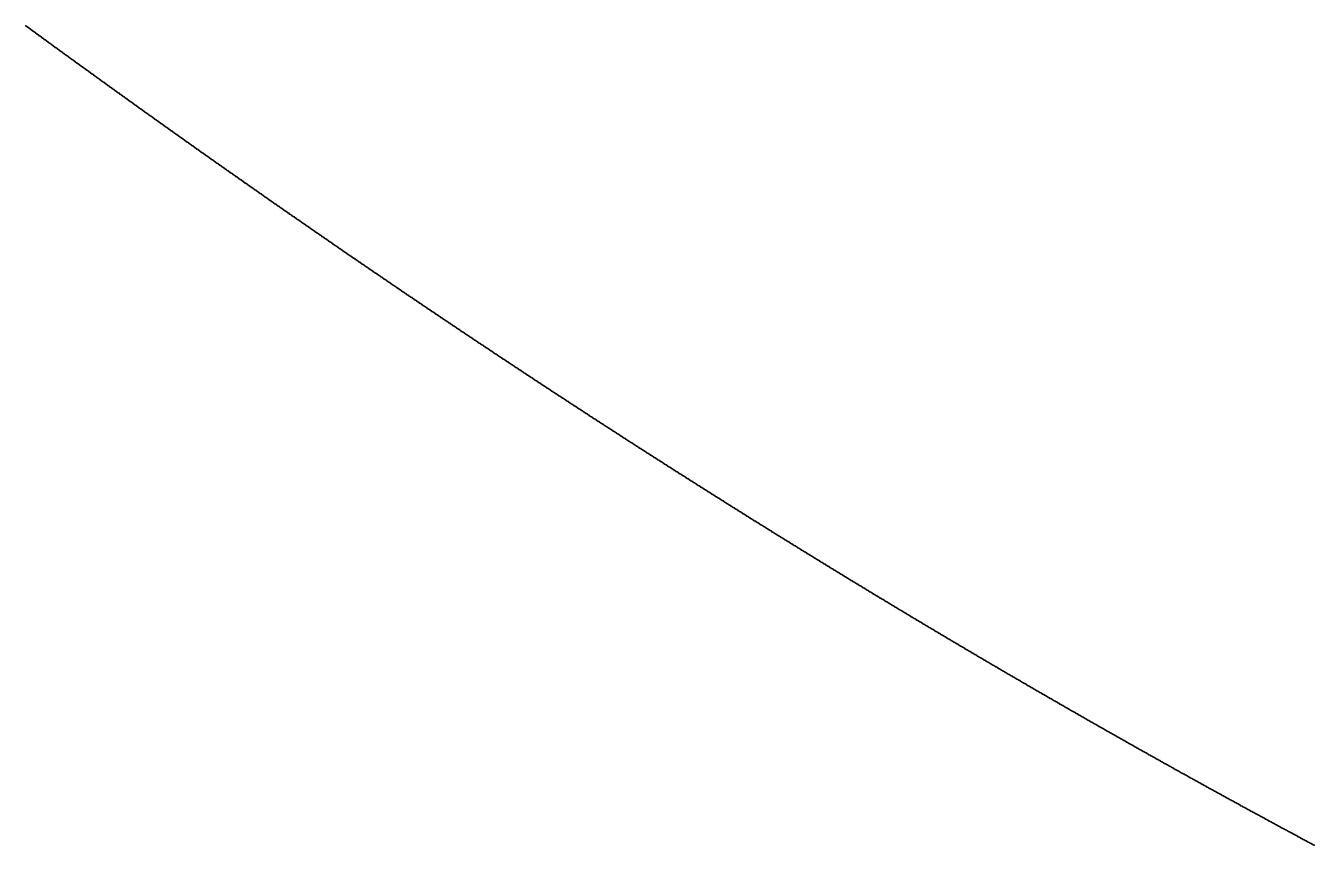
# Model space of a CAD drawing. Header units: metres. Extents: x 0 to 360, y 0 to 49.
# Drawn here: x 303.75 to 315, y 9.43 to 16.58 of the extents above; entities that cross this region are included whole.
import ezdxf

# ---------------------------------------------------------------- set-up
doc = ezdxf.new("R2010")
doc.units = ezdxf.units.M

msp = doc.modelspace()

# ---------------------------------------------------------------- linework, layer by layer
for p in [(303.752, 16.584), (303.759, 16.578), (303.767, 16.573), (303.774, 16.567), (303.781, 16.562), (303.789, 16.557), (303.796, 16.551), (303.804, 16.546), (303.811, 16.54), (303.818, 16.535), (303.826, 16.53), (303.833, 16.524), (303.84, 16.519), (303.848, 16.514), (303.855, 16.508), (303.862, 16.503), (303.87, 16.497), (303.877, 16.492), (303.885, 16.487), (303.892, 16.481), (303.899, 16.476), (303.907, 16.471), (303.914, 16.465), (303.921, 16.46), (303.929, 16.455), (303.936, 16.449), (303.944, 16.444), (303.951, 16.438), (303.958, 16.433), (303.966, 16.428), (303.973, 16.422), (303.98, 16.417), (303.988, 16.412), (303.995, 16.406), (304.003, 16.401), (304.01, 16.395), (304.017, 16.39), (304.025, 16.385), (304.032, 16.379), (304.04, 16.374), (304.047, 16.369), (304.054, 16.363), (304.062, 16.358), (304.069, 16.353), (304.076, 16.347), (304.084, 16.342), (304.091, 16.336), (304.099, 16.331), (304.106, 16.326), (304.113, 16.32), (304.121, 16.315), (304.128, 16.31), (304.136, 16.304), (304.143, 16.299), (304.15, 16.293), (304.158, 16.288), (304.165, 16.283), (304.173, 16.277), (304.18, 16.272), (304.187, 16.267), (304.195, 16.261), (304.202, 16.256), (304.21, 16.251), (304.217, 16.245), (304.224, 16.24), (304.232, 16.235), (304.239, 16.229), (304.247, 16.224), (304.254, 16.218), (304.261, 16.213), (304.269, 16.208), (304.276, 16.202), (304.284, 16.197), (304.291, 16.192), (304.299, 16.186), (304.306, 16.181), (304.313, 16.176), (304.321, 16.17), (304.328, 16.165), (304.336, 16.16), (304.343, 16.154), (304.35, 16.149), (304.358, 16.143), (304.365, 16.138), (304.373, 16.133), (304.38, 16.127), (304.388, 16.122), (304.395, 16.117), (304.402, 16.111), (304.41, 16.106), (304.417, 16.101), (304.425, 16.095), (304.432, 16.09), (304.44, 16.085), (304.447, 16.079), (304.454, 16.074), (304.462, 16.068), (304.469, 16.063), (304.477, 16.058), (304.484, 16.052), (304.492, 16.047), (304.499, 16.042), (304.506, 16.036), (304.514, 16.031), (304.521, 16.026), (304.529, 16.02), (304.536, 16.015), (304.544, 16.01), (304.551, 16.004), (304.558, 15.999), (304.566, 15.994), (304.573, 15.988), (304.581, 15.983), (304.588, 15.978), (304.596, 15.972), (304.603, 15.967), (304.611, 15.962), (304.618, 15.956), (304.625, 15.951), (304.633, 15.946), (304.64, 15.94), (304.648, 15.935), (304.655, 15.929), (304.663, 15.924), (304.67, 15.919), (304.678, 15.913), (304.685, 15.908), (304.693, 15.903), (304.7, 15.897), (304.707, 15.892), (304.715, 15.887), (304.722, 15.881), (304.73, 15.876), (304.737, 15.871), (304.745, 15.865), (304.752, 15.86), (304.76, 15.855), (304.767, 15.849), (304.775, 15.844), (304.782, 15.839), (304.789, 15.833), (304.797, 15.828), (304.804, 15.823), (304.812, 15.817), (304.819, 15.812), (304.827, 15.807), (304.834, 15.801), (304.842, 15.796), (304.849, 15.791), (304.857, 15.785), (304.864, 15.78), (304.872, 15.775), (304.879, 15.769), (304.887, 15.764), (304.894, 15.759), (304.902, 15.753), (304.909, 15.748), (304.916, 15.743), (304.924, 15.737), (304.931, 15.732), (304.939, 15.727), (304.946, 15.721), (304.954, 15.716), (304.961, 15.711), (304.969, 15.705), (304.976, 15.7), (304.984, 15.695), (304.991, 15.689), (304.999, 15.684), (305.006, 15.679), (305.014, 15.673), (305.021, 15.668), (305.029, 15.663), (305.036, 15.657), (305.044, 15.652), (305.051, 15.647), (305.059, 15.641), (305.066, 15.636), (305.074, 15.631), (305.081, 15.625), (305.089, 15.62), (305.096, 15.615), (305.104, 15.609), (305.111, 15.604), (305.119, 15.599), (305.126, 15.593), (305.134, 15.588), (305.141, 15.583), (305.149, 15.578), (305.156, 15.572), (305.164, 15.567), (305.171, 15.562), (305.179, 15.556), (305.186, 15.551), (305.194, 15.546), (305.201, 15.54), (305.209, 15.535), (305.216, 15.53), (305.224, 15.524), (305.231, 15.519), (305.239, 15.514), (305.246, 15.508), (305.254, 15.503), (305.261, 15.498), (305.269, 15.492), (305.276, 15.487), (305.284, 15.482), (305.291, 15.476), (305.299, 15.471), (305.306, 15.466), (305.314, 15.461), (305.321, 15.455), (305.329, 15.45), (305.337, 15.445), (305.344, 15.439), (305.352, 15.434), (305.359, 15.429), (305.367, 15.423), (305.374, 15.418), (305.382, 15.413), (305.389, 15.407), (305.397, 15.402), (305.404, 15.397), (305.412, 15.391), (305.419, 15.386), (305.427, 15.381), (305.434, 15.376), (305.442, 15.37), (305.449, 15.365), (305.457, 15.36), (305.465, 15.354), (305.472, 15.349), (305.48, 15.344), (305.487, 15.338), (305.495, 15.333), (305.502, 15.328), (305.51, 15.322), (305.517, 15.317), (305.525, 15.312), (305.532, 15.307), (305.54, 15.301), (305.547, 15.296), (305.555, 15.291), (305.563, 15.285), (305.57, 15.28), (305.578, 15.275), (305.585, 15.269), (305.593, 15.264), (305.6, 15.259), (305.608, 15.253), (305.615, 15.248), (305.623, 15.243), (305.631, 15.238), (305.638, 15.232), (305.646, 15.227), (305.653, 15.222), (305.661, 15.216), (305.668, 15.211), (305.676, 15.206), (305.683, 15.2), (305.691, 15.195), (305.699, 15.19), (305.706, 15.185), (305.714, 15.179), (305.721, 15.174), (305.729, 15.169), (305.736, 15.163), (305.744, 15.158), (305.752, 15.153), (305.759, 15.148), (305.767, 15.142), (305.774, 15.137), (305.782, 15.132), (305.789, 15.126), (305.797, 15.121), (305.805, 15.116), (305.812, 15.11), (305.82, 15.105), (305.827, 15.1), (305.835, 15.095), (305.842, 15.089), (305.85, 15.084), (305.858, 15.079), (305.865, 15.073), (305.873, 15.068), (305.88, 15.063), (305.888, 15.058), (305.895, 15.052), (305.903, 15.047), (305.911, 15.042), (305.918, 15.036), (305.926, 15.031), (305.933, 15.026), (305.941, 15.021), (305.949, 15.015), (305.956, 15.01), (305.964, 15.005), (305.971, 14.999), (305.979, 14.994), (305.987, 14.989), (305.994, 14.984), (306.002, 14.978), (306.009, 14.973), (306.017, 14.968), (306.024, 14.962), (306.032, 14.957), (306.04, 14.952), (306.047, 14.947), (306.055, 14.941), (306.062, 14.936), (306.07, 14.931), (306.078, 14.926), (306.085, 14.92), (306.093, 14.915), (306.101, 14.91), (306.108, 14.904), (306.116, 14.899), (306.123, 14.894), (306.131, 14.889), (306.139, 14.883), (306.146, 14.878), (306.154, 14.873), (306.161, 14.867), (306.169, 14.862), (306.177, 14.857), (306.184, 14.852), (306.192, 14.846), (306.199, 14.841), (306.207, 14.836), (306.215, 14.831), (306.222, 14.825), (306.23, 14.82), (306.238, 14.815), (306.245, 14.809), (306.253, 14.804), (306.26, 14.799), (306.268, 14.794), (306.276, 14.788), (306.283, 14.783), (306.291, 14.778), (306.299, 14.773), (306.306, 14.767), (306.314, 14.762), (306.321, 14.757), (306.329, 14.752), (306.337, 14.746), (306.344, 14.741), (306.352, 14.736), (306.36, 14.73), (306.367, 14.725), (306.375, 14.72), (306.383, 14.715), (306.39, 14.709), (306.398, 14.704), (306.405, 14.699), (306.413, 14.694), (306.421, 14.688), (306.428, 14.683), (306.436, 14.678), (306.444, 14.673), (306.451, 14.667), (306.459, 14.662), (306.467, 14.657), (306.474, 14.652), (306.482, 14.646), (306.49, 14.641), (306.497, 14.636), (306.505, 14.631), (306.512, 14.625), (306.52, 14.62), (306.528, 14.615), (306.535, 14.609), (306.543, 14.604), (306.551, 14.599), (306.558, 14.594), (306.566, 14.588), (306.574, 14.583), (306.581, 14.578), (306.589, 14.573), (306.597, 14.567), (306.604, 14.562), (306.612, 14.557), (306.62, 14.552), (306.627, 14.546), (306.635, 14.541), (306.643, 14.536), (306.65, 14.531), (306.658, 14.525), (306.666, 14.52), (306.673, 14.515), (306.681, 14.51), (306.689, 14.504), (306.696, 14.499), (306.704, 14.494), (306.712, 14.489), (306.719, 14.483), (306.727, 14.478), (306.735, 14.473), (306.742, 14.468), (306.75, 14.462), (306.758, 14.457), (306.765, 14.452), (306.773, 14.447), (306.781, 14.442), (306.788, 14.436), (306.796, 14.431), (306.804, 14.426), (306.812, 14.421), (306.819, 14.415), (306.827, 14.41), (306.835, 14.405), (306.842, 14.4), (306.85, 14.394), (306.858, 14.389), (306.865, 14.384), (306.873, 14.379), (306.881, 14.373), (306.888, 14.368), (306.896, 14.363), (306.904, 14.358), (306.912, 14.352), (306.919, 14.347), (306.927, 14.342), (306.935, 14.337), (306.942, 14.332), (306.95, 14.326), (306.958, 14.321), (306.965, 14.316), (306.973, 14.311), (306.981, 14.305), (306.989, 14.3), (306.996, 14.295), (307.004, 14.29), (307.012, 14.284), (307.019, 14.279), (307.027, 14.274), (307.035, 14.269), (307.042, 14.263), (307.05, 14.258), (307.058, 14.253), (307.066, 14.248), (307.073, 14.243), (307.081, 14.237), (307.089, 14.232), (307.096, 14.227), (307.104, 14.222), (307.112, 14.216), (307.12, 14.211), (307.127, 14.206), (307.135, 14.201), (307.143, 14.196), (307.151, 14.19), (307.158, 14.185), (307.166, 14.18), (307.174, 14.175), (307.181, 14.169), (307.189, 14.164), (307.197, 14.159), (307.205, 14.154), (307.212, 14.149), (307.22, 14.143), (307.228, 14.138), (307.236, 14.133), (307.243, 14.128), (307.251, 14.122), (307.259, 14.117), (307.266, 14.112), (307.274, 14.107), (307.282, 14.102), (307.29, 14.096), (307.297, 14.091), (307.305, 14.086), (307.313, 14.081), (307.321, 14.076), (307.328, 14.07), (307.336, 14.065), (307.344, 14.06), (307.352, 14.055), (307.359, 14.049), (307.367, 14.044), (307.375, 14.039), (307.383, 14.034), (307.39, 14.029), (307.398, 14.023), (307.406, 14.018), (307.414, 14.013), (307.421, 14.008), (307.429, 14.003), (307.437, 13.997), (307.445, 13.992), (307.452, 13.987), (307.46, 13.982), (307.468, 13.977), (307.476, 13.971), (307.483, 13.966), (307.491, 13.961), (307.499, 13.956), (307.507, 13.951), (307.514, 13.945), (307.522, 13.94), (307.53, 13.935), (307.538, 13.93), (307.546, 13.925), (307.553, 13.919), (307.561, 13.914), (307.569, 13.909), (307.577, 13.904), (307.584, 13.899), (307.592, 13.893), (307.6, 13.888), (307.608, 13.883), (307.615, 13.878), (307.623, 13.873), (307.631, 13.867), (307.639, 13.862), (307.647, 13.857), (307.654, 13.852), (307.662, 13.847), (307.67, 13.841), (307.678, 13.836), (307.686, 13.831), (307.693, 13.826), (307.701, 13.821), (307.709, 13.815), (307.717, 13.81), (307.724, 13.805), (307.732, 13.8), (307.74, 13.795), (307.748, 13.789), (307.756, 13.784), (307.763, 13.779), (307.771, 13.774), (307.779, 13.769), (307.787, 13.764), (307.795, 13.758), (307.802, 13.753), (307.81, 13.748), (307.818, 13.743), (307.826, 13.738), (307.834, 13.732), (307.841, 13.727), (307.849, 13.722), (307.857, 13.717), (307.865, 13.712), (307.873, 13.707), (307.88, 13.701), (307.888, 13.696), (307.896, 13.691), (307.904, 13.686), (307.912, 13.681), (307.919, 13.675), (307.927, 13.67), (307.935, 13.665), (307.943, 13.66), (307.951, 13.655), (307.959, 13.65), (307.966, 13.644), (307.974, 13.639), (307.982, 13.634), (307.99, 13.629), (307.998, 13.624), (308.005, 13.619), (308.013, 13.613), (308.021, 13.608), (308.029, 13.603), (308.037, 13.598), (308.045, 13.593), (308.052, 13.587), (308.06, 13.582), (308.068, 13.577), (308.076, 13.572), (308.084, 13.567), (308.092, 13.562), (308.099, 13.556), (308.107, 13.551), (308.115, 13.546), (308.123, 13.541), (308.131, 13.536), (308.139, 13.531), (308.146, 13.525), (308.154, 13.52), (308.162, 13.515), (308.17, 13.51), (308.178, 13.505), (308.186, 13.5), (308.193, 13.494), (308.201, 13.489), (308.209, 13.484), (308.217, 13.479), (308.225, 13.474), (308.233, 13.469), (308.24, 13.464), (308.248, 13.458), (308.256, 13.453), (308.264, 13.448), (308.272, 13.443), (308.28, 13.438), (308.288, 13.433), (308.295, 13.427), (308.303, 13.422), (308.311, 13.417), (308.319, 13.412), (308.327, 13.407), (308.335, 13.402), (308.343, 13.396), (308.35, 13.391), (308.358, 13.386), (308.366, 13.381), (308.374, 13.376), (308.382, 13.371), (308.39, 13.366), (308.398, 13.36), (308.405, 13.355), (308.413, 13.35), (308.421, 13.345), (308.429, 13.34), (308.437, 13.335), (308.445, 13.33), (308.453, 13.324), (308.461, 13.319), (308.468, 13.314), (308.476, 13.309), (308.484, 13.304), (308.492, 13.299), (308.5, 13.294), (308.508, 13.288), (308.516, 13.283), (308.524, 13.278), (308.531, 13.273), (308.539, 13.268), (308.547, 13.263), (308.555, 13.258), (308.563, 13.252), (308.571, 13.247), (308.579, 13.242), (308.587, 13.237), (308.595, 13.232), (308.602, 13.227), (308.61, 13.222), (308.618, 13.216), (308.626, 13.211), (308.634, 13.206), (308.642, 13.201), (308.65, 13.196), (308.658, 13.191), (308.666, 13.186), (308.673, 13.18), (308.681, 13.175), (308.689, 13.17), (308.697, 13.165), (308.705, 13.16), (308.713, 13.155), (308.721, 13.15), (308.729, 13.145), (308.737, 13.139), (308.745, 13.134), (308.753, 13.129), (308.76, 13.124), (308.768, 13.119), (308.776, 13.114), (308.784, 13.109), (308.792, 13.104), (308.8, 13.098), (308.808, 13.093), (308.816, 13.088), (308.824, 13.083), (308.832, 13.078), (308.84, 13.073), (308.847, 13.068), (308.855, 13.063), (308.863, 13.057), (308.871, 13.052), (308.879, 13.047), (308.887, 13.042), (308.895, 13.037), (308.903, 13.032), (308.911, 13.027), (308.919, 13.022), (308.927, 13.017), (308.935, 13.011), (308.943, 13.006), (308.951, 13.001), (308.958, 12.996), (308.966, 12.991), (308.974, 12.986), (308.982, 12.981), (308.99, 12.976), (308.998, 12.97), (309.006, 12.965), (309.014, 12.96), (309.022, 12.955), (309.03, 12.95), (309.038, 12.945), (309.046, 12.94), (309.054, 12.935), (309.062, 12.93), (309.07, 12.924), (309.078, 12.919), (309.085, 12.914), (309.093, 12.909), (309.101, 12.904), (309.109, 12.899), (309.117, 12.894), (309.125, 12.889), (309.133, 12.884), (309.141, 12.879), (309.149, 12.873), (309.157, 12.868), (309.165, 12.863), (309.173, 12.858), (309.181, 12.853), (309.189, 12.848), (309.197, 12.843), (309.205, 12.838), (309.213, 12.833), (309.221, 12.828), (309.229, 12.822), (309.237, 12.817), (309.245, 12.812), (309.253, 12.807), (309.261, 12.802), (309.269, 12.797), (309.276, 12.792), (309.284, 12.787), (309.292, 12.782), (309.3, 12.777), (309.308, 12.772), (309.316, 12.766), (309.324, 12.761), (309.332, 12.756), (309.34, 12.751), (309.348, 12.746), (309.356, 12.741), (309.364, 12.736), (309.372, 12.731), (309.38, 12.726), (309.388, 12.721), (309.396, 12.716), (309.404, 12.71), (309.412, 12.705), (309.42, 12.7), (309.428, 12.695), (309.436, 12.69), (309.444, 12.685), (309.452, 12.68), (309.46, 12.675), (309.468, 12.67), (309.476, 12.665), (309.484, 12.66), (309.492, 12.655), (309.5, 12.649), (309.508, 12.644), (309.516, 12.639), (309.524, 12.634), (309.532, 12.629), (309.54, 12.624), (309.548, 12.619), (309.556, 12.614), (309.564, 12.609), (309.572, 12.604), (309.58, 12.599), (309.588, 12.594), (309.596, 12.589), (309.604, 12.584), (309.612, 12.578), (309.62, 12.573), (309.628, 12.568), (309.636, 12.563), (309.644, 12.558), (309.652, 12.553), (309.66, 12.548), (309.668, 12.543), (309.676, 12.538), (309.684, 12.533), (309.692, 12.528), (309.7, 12.523), (309.708, 12.518), (309.716, 12.513), (309.724, 12.507), (309.732, 12.502), (309.74, 12.497), (309.748, 12.492), (309.756, 12.487), (309.764, 12.482), (309.772, 12.477), (309.78, 12.472), (309.788, 12.467), (309.797, 12.462), (309.805, 12.457), (309.813, 12.452), (309.821, 12.447), (309.829, 12.442), (309.837, 12.437), (309.845, 12.432), (309.853, 12.427), (309.861, 12.421), (309.869, 12.416), (309.877, 12.411), (309.885, 12.406), (309.893, 12.401), (309.901, 12.396), (309.909, 12.391), (309.917, 12.386), (309.925, 12.381), (309.933, 12.376), (309.941, 12.371), (309.949, 12.366), (309.957, 12.361), (309.965, 12.356), (309.973, 12.351), (309.982, 12.346), (309.99, 12.341), (309.998, 12.336), (310.006, 12.331), (310.014, 12.326), (310.022, 12.321), (310.03, 12.315), (310.038, 12.31), (310.046, 12.305), (310.054, 12.3), (310.062, 12.295), (310.07, 12.29), (310.078, 12.285), (310.086, 12.28), (310.094, 12.275), (310.102, 12.27), (310.11, 12.265), (310.119, 12.26), (310.127, 12.255), (310.135, 12.25), (310.143, 12.245), (310.151, 12.24), (310.159, 12.235), (310.167, 12.23), (310.175, 12.225), (310.183, 12.22), (310.191, 12.215), (310.199, 12.21), (310.207, 12.205), (310.215, 12.2), (310.224, 12.195), (310.232, 12.19), (310.24, 12.185), (310.248, 12.18), (310.256, 12.175), (310.264, 12.169), (310.272, 12.164), (310.28, 12.159), (310.288, 12.154), (310.296, 12.149), (310.304, 12.144), (310.313, 12.139), (310.321, 12.134), (310.329, 12.129), (310.337, 12.124), (310.345, 12.119), (310.353, 12.114), (310.361, 12.109), (310.369, 12.104), (310.377, 12.099), (310.385, 12.094), (310.394, 12.089), (310.402, 12.084), (310.41, 12.079), (310.418, 12.074), (310.426, 12.069), (310.434, 12.064), (310.442, 12.059), (310.45, 12.054), (310.458, 12.049), (310.466, 12.044), (310.475, 12.039), (310.483, 12.034), (310.491, 12.029), (310.499, 12.024), (310.507, 12.019), (310.515, 12.014), (310.523, 12.009), (310.531, 12.004), (310.54, 11.999), (310.548, 11.994), (310.556, 11.989), (310.564, 11.984), (310.572, 11.979), (310.58, 11.974), (310.588, 11.969), (310.596, 11.964), (310.605, 11.959), (310.613, 11.954), (310.621, 11.949), (310.629, 11.944), (310.637, 11.939), (310.645, 11.934), (310.653, 11.929), (310.661, 11.924), (310.67, 11.919), (310.678, 11.914), (310.686, 11.909), (310.694, 11.904), (310.702, 11.899), (310.71, 11.894), (310.718, 11.889), (310.727, 11.884), (310.735, 11.879), (310.743, 11.874), (310.751, 11.869), (310.759, 11.864), (310.767, 11.859), (310.775, 11.854), (310.784, 11.849), (310.792, 11.844), (310.8, 11.839), (310.808, 11.834), (310.816, 11.829), (310.824, 11.824), (310.833, 11.819), (310.841, 11.814), (310.849, 11.809), (310.857, 11.804), (310.865, 11.799), (310.873, 11.794), (310.882, 11.789), (310.89, 11.784), (310.898, 11.779), (310.906, 11.774), (310.914, 11.769), (310.922, 11.764), (310.93, 11.759), (310.939, 11.754), (310.947, 11.749), (310.955, 11.744), (310.963, 11.739), (310.971, 11.734), (310.98, 11.729), (310.988, 11.725), (310.996, 11.72), (311.004, 11.715), (311.012, 11.71), (311.02, 11.705), (311.029, 11.7), (311.037, 11.695), (311.045, 11.69), (311.053, 11.685), (311.061, 11.68), (311.07, 11.675), (311.078, 11.67), (311.086, 11.665), (311.094, 11.66), (311.102, 11.655), (311.11, 11.65), (311.119, 11.645), (311.127, 11.64), (311.135, 11.635), (311.143, 11.63), (311.151, 11.625), (311.16, 11.62), (311.168, 11.615), (311.176, 11.61), (311.184, 11.605), (311.192, 11.6), (311.201, 11.595), (311.209, 11.59), (311.217, 11.585), (311.225, 11.581), (311.233, 11.576), (311.242, 11.571), (311.25, 11.566), (311.258, 11.561), (311.266, 11.556), (311.274, 11.551), (311.283, 11.546), (311.291, 11.541), (311.299, 11.536), (311.307, 11.531), (311.316, 11.526), (311.324, 11.521), (311.332, 11.516), (311.34, 11.511), (311.348, 11.506), (311.357, 11.501), (311.365, 11.496), (311.373, 11.491), (311.381, 11.486), (311.39, 11.482), (311.398, 11.477), (311.406, 11.472), (311.414, 11.467), (311.422, 11.462), (311.431, 11.457), (311.439, 11.452), (311.447, 11.447), (311.455, 11.442), (311.464, 11.437), (311.472, 11.432), (311.48, 11.427), (311.488, 11.422), (311.497, 11.417), (311.505, 11.412), (311.513, 11.407), (311.521, 11.403), (311.529, 11.398), (311.538, 11.393), (311.546, 11.388), (311.554, 11.383), (311.562, 11.378), (311.571, 11.373), (311.579, 11.368), (311.587, 11.363), (311.595, 11.358), (311.604, 11.353), (311.612, 11.348), (311.62, 11.343), (311.628, 11.338), (311.637, 11.334), (311.645, 11.329), (311.653, 11.324), (311.661, 11.319), (311.67, 11.314), (311.678, 11.309), (311.686, 11.304), (311.695, 11.299), (311.703, 11.294), (311.711, 11.289), (311.719, 11.284), (311.728, 11.279), (311.736, 11.274), (311.744, 11.27), (311.752, 11.265), (311.761, 11.26), (311.769, 11.255), (311.777, 11.25), (311.785, 11.245), (311.794, 11.24), (311.802, 11.235), (311.81, 11.23), (311.819, 11.225), (311.827, 11.22), (311.835, 11.216), (311.843, 11.211), (311.852, 11.206), (311.86, 11.201), (311.868, 11.196), (311.877, 11.191), (311.885, 11.186), (311.893, 11.181), (311.901, 11.176), (311.91, 11.171), (311.918, 11.166), (311.926, 11.162), (311.935, 11.157), (311.943, 11.152), (311.951, 11.147), (311.959, 11.142), (311.968, 11.137), (311.976, 11.132), (311.984, 11.127), (311.993, 11.122), (312.001, 11.118), (312.009, 11.113), (312.018, 11.108), (312.026, 11.103), (312.034, 11.098), (312.042, 11.093), (312.051, 11.088), (312.059, 11.083), (312.067, 11.078), (312.076, 11.073), (312.084, 11.069), (312.092, 11.064), (312.101, 11.059), (312.109, 11.054), (312.117, 11.049), (312.126, 11.044), (312.134, 11.039), (312.142, 11.034), (312.15, 11.029), (312.159, 11.025), (312.167, 11.02), (312.175, 11.015), (312.184, 11.01), (312.192, 11.005), (312.2, 11), (312.209, 10.995), (312.217, 10.99), (312.225, 10.986), (312.234, 10.981), (312.242, 10.976), (312.25, 10.971), (312.259, 10.966), (312.267, 10.961), (312.275, 10.956), (312.284, 10.951), (312.292, 10.947), (312.3, 10.942), (312.309, 10.937), (312.317, 10.932), (312.325, 10.927), (312.334, 10.922), (312.342, 10.917), (312.35, 10.912), (312.359, 10.908), (312.367, 10.903), (312.375, 10.898), (312.384, 10.893), (312.392, 10.888), (312.4, 10.883), (312.409, 10.878), (312.417, 10.874), (312.426, 10.869), (312.434, 10.864), (312.442, 10.859), (312.451, 10.854), (312.459, 10.849), (312.467, 10.844), (312.476, 10.84), (312.484, 10.835), (312.492, 10.83), (312.501, 10.825), (312.509, 10.82), (312.517, 10.815), (312.526, 10.81), (312.534, 10.806), (312.543, 10.801), (312.551, 10.796), (312.559, 10.791), (312.568, 10.786), (312.576, 10.781), (312.584, 10.776), (312.593, 10.772), (312.601, 10.767), (312.61, 10.762), (312.618, 10.757), (312.626, 10.752), (312.635, 10.747), (312.643, 10.742), (312.651, 10.738), (312.66, 10.733), (312.668, 10.728), (312.677, 10.723), (312.685, 10.718), (312.693, 10.713), (312.702, 10.709), (312.71, 10.704), (312.719, 10.699), (312.727, 10.694), (312.735, 10.689), (312.744, 10.684), (312.752, 10.68), (312.76, 10.675), (312.769, 10.67), (312.777, 10.665), (312.786, 10.66), (312.794, 10.655), (312.802, 10.651), (312.811, 10.646), (312.819, 10.641), (312.828, 10.636), (312.836, 10.631), (312.844, 10.626), (312.853, 10.622), (312.861, 10.617), (312.87, 10.612), (312.878, 10.607), (312.887, 10.602), (312.895, 10.597), (312.903, 10.593), (312.912, 10.588), (312.92, 10.583), (312.929, 10.578), (312.937, 10.573), (312.945, 10.569), (312.954, 10.564), (312.962, 10.559), (312.971, 10.554), (312.979, 10.549), (312.988, 10.544), (312.996, 10.54), (313.004, 10.535), (313.013, 10.53), (313.021, 10.525), (313.03, 10.52), (313.038, 10.516), (313.046, 10.511), (313.055, 10.506), (313.063, 10.501), (313.072, 10.496), (313.08, 10.492), (313.089, 10.487), (313.097, 10.482), (313.106, 10.477), (313.114, 10.472), (313.122, 10.467), (313.131, 10.463), (313.139, 10.458), (313.148, 10.453), (313.156, 10.448), (313.165, 10.443), (313.173, 10.439), (313.181, 10.434), (313.19, 10.429), (313.198, 10.424), (313.207, 10.419), (313.215, 10.415), (313.224, 10.41), (313.232, 10.405), (313.241, 10.4), (313.249, 10.396), (313.258, 10.391), (313.266, 10.386), (313.274, 10.381), (313.283, 10.376), (313.291, 10.372), (313.3, 10.367), (313.308, 10.362), (313.317, 10.357), (313.325, 10.352), (313.334, 10.348), (313.342, 10.343), (313.351, 10.338), (313.359, 10.333), (313.368, 10.328), (313.376, 10.324), (313.385, 10.319), (313.393, 10.314), (313.401, 10.309), (313.41, 10.305), (313.418, 10.3), (313.427, 10.295), (313.435, 10.29), (313.444, 10.285), (313.452, 10.281), (313.461, 10.276), (313.469, 10.271), (313.478, 10.266), (313.486, 10.262), (313.495, 10.257), (313.503, 10.252), (313.512, 10.247), (313.52, 10.242), (313.529, 10.238), (313.537, 10.233), (313.546, 10.228), (313.554, 10.223), (313.563, 10.219), (313.571, 10.214), (313.58, 10.209), (313.588, 10.204), (313.597, 10.2), (313.605, 10.195), (313.614, 10.19), (313.622, 10.185), (313.631, 10.18), (313.639, 10.176), (313.648, 10.171), (313.656, 10.166), (313.665, 10.161), (313.673, 10.157), (313.682, 10.152), (313.69, 10.147), (313.699, 10.142), (313.707, 10.138), (313.716, 10.133), (313.724, 10.128), (313.733, 10.123), (313.741, 10.119), (313.75, 10.114), (313.758, 10.109), (313.767, 10.104), (313.775, 10.1), (313.784, 10.095), (313.792, 10.09), (313.801, 10.085), (313.809, 10.081), (313.818, 10.076), (313.826, 10.071), (313.835, 10.066), (313.844, 10.062), (313.852, 10.057), (313.861, 10.052), (313.869, 10.047), (313.878, 10.043), (313.886, 10.038), (313.895, 10.033), (313.903, 10.029), (313.912, 10.024), (313.92, 10.019), (313.929, 10.014), (313.937, 10.01), (313.946, 10.005), (313.955, 10), (313.963, 9.995), (313.972, 9.991), (313.98, 9.986), (313.989, 9.981), (313.997, 9.976), (314.006, 9.972), (314.014, 9.967), (314.023, 9.962), (314.031, 9.958), (314.04, 9.953), (314.049, 9.948), (314.057, 9.943), (314.066, 9.939), (314.074, 9.934), (314.083, 9.929), (314.091, 9.924), (314.1, 9.92), (314.108, 9.915), (314.117, 9.91), (314.126, 9.906), (314.134, 9.901), (314.143, 9.896), (314.151, 9.891), (314.16, 9.887), (314.168, 9.882), (314.177, 9.877), (314.186, 9.873), (314.194, 9.868), (314.203, 9.863), (314.211, 9.858), (314.22, 9.854), (314.228, 9.849), (314.237, 9.844), (314.246, 9.84), (314.254, 9.835), (314.263, 9.83), (314.271, 9.825), (314.28, 9.821), (314.289, 9.816), (314.297, 9.811), (314.306, 9.807), (314.314, 9.802), (314.323, 9.797), (314.331, 9.793), (314.34, 9.788), (314.349, 9.783), (314.357, 9.778), (314.366, 9.774), (314.374, 9.769), (314.383, 9.764), (314.392, 9.76), (314.4, 9.755), (314.409, 9.75), (314.417, 9.746), (314.426, 9.741), (314.435, 9.736), (314.443, 9.731), (314.452, 9.727), (314.46, 9.722), (314.469, 9.717), (314.478, 9.713), (314.486, 9.708), (314.495, 9.703), (314.503, 9.699), (314.512, 9.694), (314.521, 9.689), (314.529, 9.685), (314.538, 9.68), (314.547, 9.675), (314.555, 9.671), (314.564, 9.666), (314.572, 9.661), (314.581, 9.657), (314.59, 9.652), (314.598, 9.647), (314.607, 9.642), (314.616, 9.638), (314.624, 9.633), (314.633, 9.628), (314.641, 9.624), (314.65, 9.619), (314.659, 9.614), (314.667, 9.61), (314.676, 9.605), (314.685, 9.6), (314.693, 9.596), (314.702, 9.591), (314.71, 9.586), (314.719, 9.582), (314.728, 9.577), (314.736, 9.572), (314.745, 9.568), (314.754, 9.563), (314.762, 9.558), (314.771, 9.554), (314.78, 9.549), (314.788, 9.544), (314.797, 9.54), (314.806, 9.535), (314.814, 9.53), (314.823, 9.526), (314.832, 9.521), (314.84, 9.517), (314.849, 9.512), (314.857, 9.507), (314.866, 9.503), (314.875, 9.498), (314.883, 9.493), (314.892, 9.489), (314.901, 9.484), (314.909, 9.479), (314.918, 9.475), (314.927, 9.47), (314.935, 9.465), (314.944, 9.461), (314.953, 9.456), (314.961, 9.451), (314.97, 9.447), (314.979, 9.442), (314.987, 9.437), (314.996, 9.433)]:
    msp.add_point(p)

doc.saveas('drawing.dxf')
